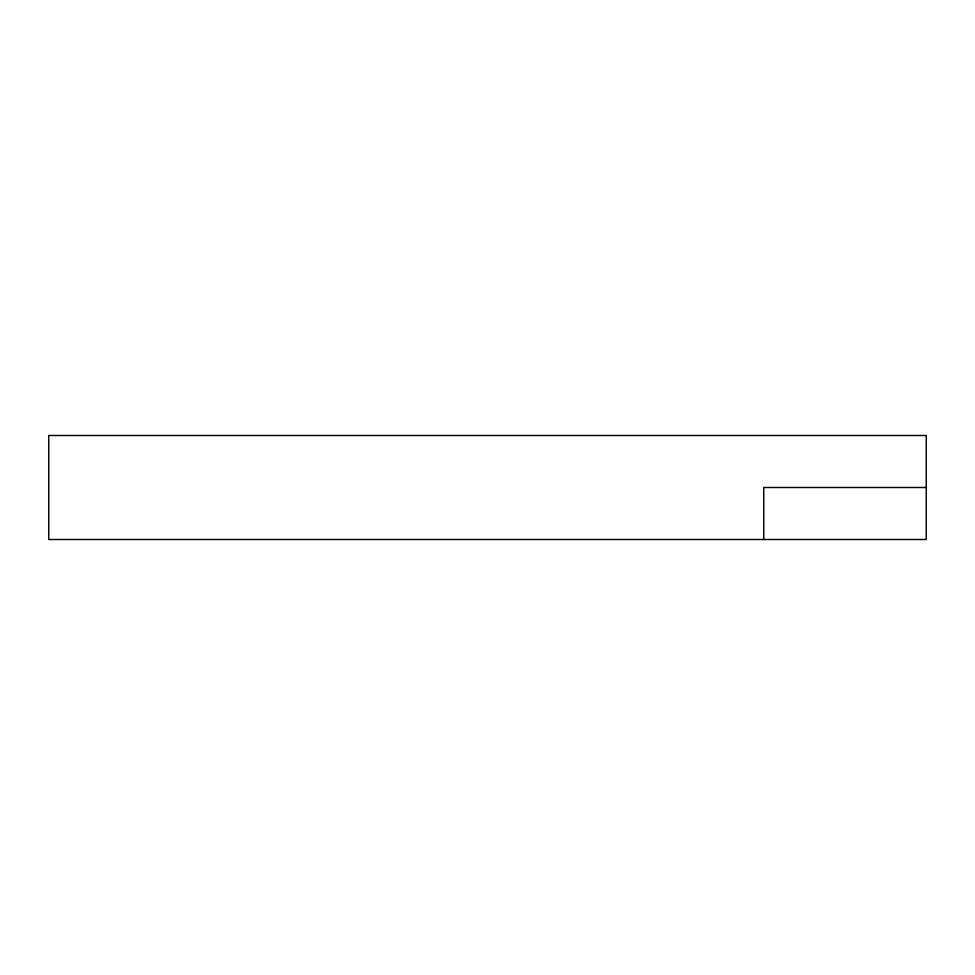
<?xml version="1.0" encoding="UTF-8"?>
<svg xmlns="http://www.w3.org/2000/svg" width="975" height="975" viewBox="0 0 975 975"><rect width="100%" height="100%" fill="white"/><g stroke="black" fill="none" stroke-linecap="round" stroke-linejoin="round"><path stroke-width="1.46" d="M926.25 487.5L763.754 487.5L763.754 539.504M926.25 435.496L48.75 435.496L48.75 539.504L926.25 539.504L926.25 435.496"/></g></svg>
